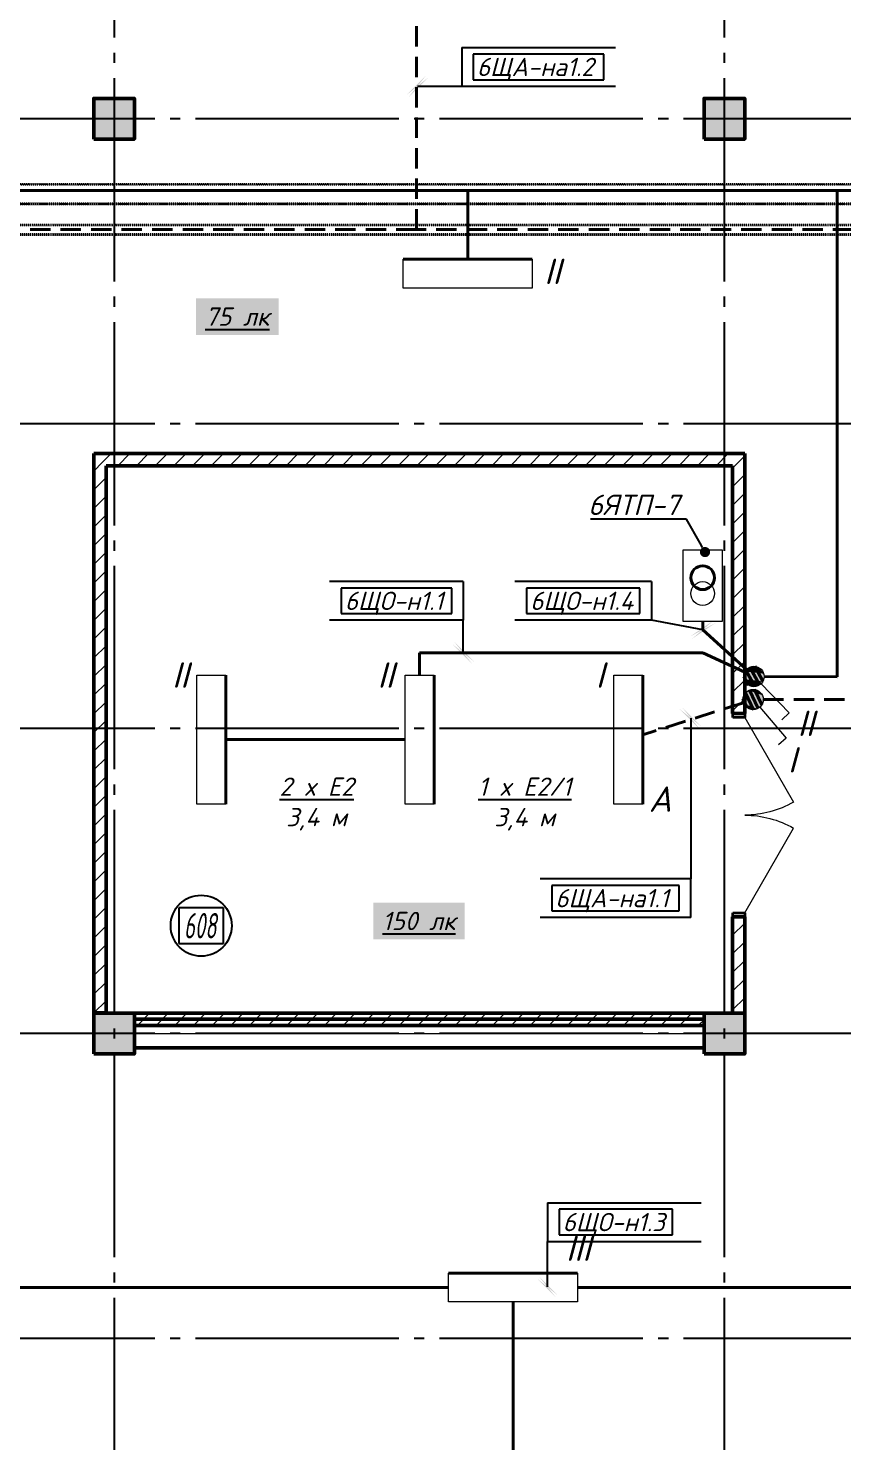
# Model space of a CAD drawing. Header units: millimetres. Extents: x 0 to 1093, y 0 to 420.
# Drawn here: x 269.7 to 349.8, y 149.4 to 288.5 of the extents above; entities that cross this region are included whole.
import ezdxf
from ezdxf import colors
from ezdxf.entities.mleader import LeaderData, LeaderLine
from ezdxf.math import Vec2, Vec3

# ---------------------------------------------------------------- set-up
doc = ezdxf.new("R2010")
doc.units = ezdxf.units.MM
for name, pattern in [('JIS_02_2.0', [3, 2, -1]), ('ГОСТ 2.303 5', [24, 20, -1.5, 1, -1.5]), ('СПКБ-0000-000-АР#006$0$Разомкнутая', [1058.333302, 634.99999, -423.333311]), ('СПКБ-0000-000-АР#006$0$Штрихпунктирная', [900, 500, -200, 0, -200])]:
    doc.linetypes.add(name, pattern=pattern)
for name, color, linetype in [('Viewport1ForCustomObjects_0', 7, 'Continuous'), ('Viewport2ForCustomObjects_0', 7, 'Continuous'), ('Номер помещения', 7, 'Continuous'), ('СПКБ-0000-000-АР#006$0$Двери ArchiCAD', 7, 'Continuous'), ('СПКБ-0000-000-АР#006$0$Колонны существующие', 7, 'Continuous'), ('СПКБ-0000-000-АР#006$0$Стены', 7, 'Continuous'), ('Строительные оси', 7, 'Continuous'), ('ЭМ_ЛОТКИ', 3, 'JIS_02_2.0'), ('ЭО_АВАРИЙНОЕ ОСВЕЩЕНИЕ', 7, 'Continuous'), ('ЭО_РАБОЧЕЕ ОСВЕЩЕНИЕ', 7, 'Continuous'), ('ЭС', 7, 'Continuous')]:
    doc.layers.add(name, color=color, linetype=linetype)
for name, color, linetype, lineweight, true_color in [('СПКБ-0000-000-АР#006$0$Двери ArchiCAD_Ном._пера__23', 7, 'Continuous', 35, 0xff6600), ('СПКБ-0000-000-АР#006$0$Двери ArchiCAD_Ном._пера__3', 7, 'Continuous', 18, 0xff6600), ('СПКБ-0000-000-АР#006$0$Двери ArchiCAD_Ном._пера__58', 7, 'Continuous', 50, 0xdf0000), ('СПКБ-0000-000-АР#006$0$Колонны существующие_Ном._пера__102', 7, 'Continuous', 13, 0xcccccc), ('СПКБ-0000-000-АР#006$0$Линии_Ном._пера__58', 7, 'Continuous', 50, 0xdf0000), ('СПКБ-0000-000-АР#006$0$Стены_Ном._пера__58', 7, 'Continuous', 50, 0xdf0000)]:
    doc.layers.add(name, color=color, linetype=linetype, lineweight=lineweight, true_color=true_color)
for name, color, linetype, lineweight in [('СПКБ-0000-000-АР#006$0$Колонны существующие_Ном._пера__141', 7, 'Continuous', 50), ('СПКБ-0000-000-АР#006$0$Линии_Ном._пера__20', 1, 'Continuous', 20), ('СПКБ-0000-000-АР#006$0$Стены_Ном._пера__20', 1, 'Continuous', 20)]:
    doc.layers.add(name, color=color, linetype=linetype, lineweight=lineweight)
doc.styles.add('1.8', font='isocpeui.ttf', dxfattribs={"height": 1.8})
doc.styles.add('2.5', font='isocpeui.ttf')
doc.styles.add('CustomTextStyle100', font='isocpeui.ttf', dxfattribs={"width": 0.987755, "height": 1.8})
doc.styles.add('CustomTextStyle5', font='isocpeui.ttf', dxfattribs={"width": 0.592404, "height": 2.5})
doc.styles.add('CustomTextStyle53', font='isocpeui.ttf', dxfattribs={"width": 0.987755, "height": 1.8})
doc.styles.add('CustomTextStyle65', font='isocpeui.ttf', dxfattribs={"width": 0.987755, "height": 1.8})
doc.styles.add('CustomTextStyle69', font='isocpeui.ttf', dxfattribs={"width": 0.987755, "height": 1.8})
doc.styles.add('CustomTextStyle71', font='isocpeui.ttf', dxfattribs={"width": 0.987755, "height": 1.8})
pattern_1 = [(45, (0, 0), (-91.9239, 91.9239), [])]

# ---------------------------------------------------------------- blocks, each defined once
blk = doc.blocks.new('*U330')
at = {"color": 0, "linetype": 'ByBlock', "lineweight": -2}
for p, q in [((-100, -31), (-100, -21886)), ((-100, -21886), (-100, -31)), ((-90, -21886), (-90, -31)), ((90, -31), (90, -21886)), ((100, -21886), (100, -31)), ((100, -21886), (100, -31))]:
    blk.add_line(p, q, dxfattribs=at)
blk = doc.blocks.new('*U339')
at = {"color": 0, "linetype": 'ByBlock', "lineweight": -2}
for p, q in [((-51, 0), (-51, -30)), ((-51, 0), (-50, 0)), ((-50, 0), (-50, -30)), ((-50, 0), (-49, 0)), ((-49, 0), (49, 0)), ((49, 0), (50, 0)), ((50, 0), (50, -30)), ((50, 0), (51, 0)), ((51, 0), (51, -30)), ((-50, -31), (-50, -20924)), ((-40, -31), (-50, -31)), ((-50, -20924), (-50, -31)), ((-40, -20924), (-40, -31)), ((40, -31), (40, -20924)), ((50, -31), (40, -31)), ((50, -20924), (50, -31)), ((50, -20924), (50, -31)), ((-40, -20924), (-50, -20924)), ((40, -20924), (-40, -20924)), ((50, -20924), (40, -20924))]:
    blk.add_line(p, q, dxfattribs=at)
for centre in [(0, -15), (0, -20909)]:
    blk.add_circle(centre, 3.5, dxfattribs=at)
for centre, radius, start, end in [((-49, -30), 1.33, 180, 230.0338), ((-49, -30), 0.629, 180, 230.0338), ((-51, -31), 1.33, 0, 50.0338), ((-51, -31), 0.629, 0, 50.0338), ((51, -31), 1.33, 129.9662, 180), ((49, -30), 0.629, 309.9662, 360), ((49, -30), 1.33, 309.9662, 360), ((51, -31), 0.629, 129.9662, 180)]:
    blk.add_arc(centre, radius, start, end, dxfattribs=at)
blk = doc.blocks.new('_Dot')
at = {"color": 0, "linetype": 'ByBlock', "lineweight": -2}
blk.add_line((-0.5, 0), (-1, 0), dxfattribs=at)
at = {"color": 0, "linetype": 'ByBlock', "const_width": 0.5}
blk.add_lwpolyline([(-0.25, 0, 1), (0.25, 0, 1)], format="xyb", close=True, dxfattribs=at)
blk = doc.blocks.new('*E373')
at = {"layer": 'Номер помещения', "color": 7, "linetype": 'Continuous', "true_color": 0xffffff}
for p, q in [((-48.82, 81.22), (-53.2, 81.22)), ((-53.2, 81.22), (-53.2, 77.72)), ((-48.82, 77.72), (-48.82, 81.22)), ((-53.2, 77.72), (-48.82, 77.72)), ((-53.2, 77.72), (-53.2, 77.72))]:
    blk.add_line(p, q, dxfattribs=at)
at = {"layer": 'Номер помещения', "color": 6, "linetype": 'Continuous'}
blk.add_circle((-51.01, 79.47), 3, dxfattribs=at)
at = {"layer": 'Строительные оси', "color": 3, "linetype": 'ГОСТ 2.303 5', "lineweight": 25}
for p, q in [((-59.57, 258.86), (-59.57, -45.14)), ((0.43, 258.86), (0.43, -45.14)), ((280.43, 158.86), (-283.57, 158.86)), ((280.43, 128.86), (-283.57, 128.86)), ((280.43, 98.86), (-283.57, 98.86)), ((280.43, 68.86), (-283.57, 68.86)), ((280.43, 38.86), (-283.57, 38.86))]:
    blk.add_line(p, q, dxfattribs=at)
at = {"layer": 'ЭО_АВАРИЙНОЕ ОСВЕЩЕНИЕ', "color": 1, "linetype": 'JIS_02_2.0', "lineweight": 40}
for p, q in [((-29.83, 147.97), (-29.83, 176.77)), ((-29.83, 147.97), (-84.63, 147.97)), ((13.1, 147.97), (-29.83, 147.97)), ((4.26, 101.72), (13.1, 101.72)), ((2.31, 101.41), (-7.6, 98.24))]:
    blk.add_line(p, q, dxfattribs=at)
at = {"layer": 'ЭО_АВАРИЙНОЕ ОСВЕЩЕНИЕ', "color": 7, "lineweight": 0}
for p, q in [((-10.45, 91.44), (-10.45, 104.13)), ((-10.45, 104.13), (-7.6, 104.13)), ((3.91, 100.96), (6.5, 97.91)), ((6.5, 97.91), (5.74, 97.26)), ((-7.6, 91.44), (-10.45, 91.44))]:
    blk.add_line(p, q, dxfattribs=at)
at = {"layer": 'ЭО_АВАРИЙНОЕ ОСВЕЩЕНИЕ', "color": 1, "lineweight": 40}
for p, q in [((-7.6, 104.13), (-7.6, 91.44)), ((2.26, 101.79), (2.69, 100.9)), ((2.51, 102.38), (3.3, 100.72)), ((2.91, 102.65), (3.76, 100.85)), ((3.41, 102.71), (4.12, 101.21))]:
    blk.add_line(p, q, dxfattribs=at)
at = {"layer": 'ЭО_АВАРИЙНОЕ ОСВЕЩЕНИЕ', "color": 7, "lineweight": 0}
blk.add_circle((3.26, 101.72), 1, dxfattribs=at)
at = {"layer": 'ЭО_АВАРИЙНОЕ ОСВЕЩЕНИЕ', "color": 1, "lineweight": 0}
for points in [[(2.4, 102.15), (2.32, 102.05), (4.17, 102.05)], [(2.32, 102.05), (2.35, 101.38), (4.2, 101.38)], [(2.32, 102.05), (4.17, 102.05), (4.2, 101.38)], [(2.83, 102.62), (2.4, 102.15), (4.16, 102.15)], [(2.4, 102.15), (4.16, 102.15), (4.17, 102.05)], [(3.6, 102.66), (2.83, 102.62), (3.64, 102.62)], [(2.83, 102.62), (3.64, 102.62), (4.16, 102.15)], [(2.35, 101.38), (2.36, 101.29), (4.12, 101.29)], [(2.35, 101.38), (4.2, 101.38), (4.12, 101.29)], [(2.36, 101.29), (2.88, 100.81), (3.69, 100.81)], [(2.36, 101.29), (4.12, 101.29), (3.69, 100.81)], [(2.88, 100.81), (3.69, 100.81), (2.93, 100.77)]]:
    blk.add_solid(points, dxfattribs=at)
at = {"layer": 'ЭО_РАБОЧЕЕ ОСВЕЩЕНИЕ', "color": 5, "lineweight": 40}
for p, q in [((-89.21, 151.81), (-24.79, 151.81)), ((-24.79, 151.81), (-24.79, 145.04)), ((-24.79, 151.81), (11.51, 151.81)), ((11.51, 151.81), (33.71, 151.81)), ((11.51, 103.95), (11.51, 151.81)), ((-31.14, 145.04), (-18.45, 145.04)), ((-1.7, 109.43), (-1.7, 108.58)), ((-1.7, 108.58), (2.6, 104.67)), ((-29.53, 104.13), (-29.53, 106.31)), ((-29.53, 106.31), (-1.67, 106.31)), ((-1.67, 106.31), (2.43, 104.41)), ((2.55, 104.6), (3.44, 103)), ((2.93, 104.9), (3.9, 103.16)), ((3.42, 104.99), (4.23, 103.54)), ((-48.6, 104.13), (-48.6, 91.44)), ((-28.11, 104.13), (-28.11, 91.44)), ((2.34, 104), (2.82, 103.14)), ((4.34, 103.99), (11.51, 103.95)), ((-48.6, 97.79), (-30.96, 97.79)), ((-26.69, 45.3), (-14, 45.3)), ((-26.69, 43.87), (-74.25, 43.86)), ((33.56, 43.89), (-14, 43.88)), ((-20.34, 42.45), (-20.33, -0.75))]:
    blk.add_line(p, q, dxfattribs=at)
at = {"layer": 'ЭО_РАБОЧЕЕ ОСВЕЩЕНИЕ', "color": 7, "lineweight": 0}
for p, q in [((-31.14, 142.19), (-31.14, 145.04)), ((-18.45, 145.04), (-18.45, 142.19)), ((-18.45, 142.19), (-31.14, 142.19)), ((0.25, 116.43), (-3.64, 116.43)), ((-3.64, 116.43), (-3.64, 109.43)), ((0.25, 109.43), (0.25, 116.43)), ((-3.64, 109.43), (0.25, 109.43)), ((-51.45, 91.44), (-51.45, 104.13)), ((-51.45, 104.13), (-48.6, 104.13)), ((-30.96, 91.44), (-30.96, 104.13)), ((-30.96, 104.13), (-28.11, 104.13)), ((4.04, 103.28), (6.82, 100.41)), ((6.82, 100.41), (6.1, 99.71)), ((-48.6, 91.44), (-51.45, 91.44)), ((-28.11, 91.44), (-30.96, 91.44)), ((-26.69, 42.45), (-26.69, 45.3)), ((-14, 45.3), (-14, 42.45)), ((-14, 42.45), (-26.69, 42.45))]:
    blk.add_line(p, q, dxfattribs=at)
at = {"layer": 'ЭО_РАБОЧЕЕ ОСВЕЩЕНИЕ', "color": 5, "lineweight": 40}
blk.add_circle((-1.7, 113.71), 1.17, dxfattribs=at)
at = {"layer": 'ЭО_РАБОЧЕЕ ОСВЕЩЕНИЕ', "color": 7, "lineweight": 0}
for centre, radius in [((-1.7, 112.15), 1.17), ((3.34, 103.99), 1)]:
    blk.add_circle(centre, radius, dxfattribs=at)
at = {"layer": 'ЭО_РАБОЧЕЕ ОСВЕЩЕНИЕ', "color": 5, "lineweight": 0}
for points in [[(2.55, 104.48), (2.38, 104.27), (4.24, 104.27)], [(2.85, 104.87), (2.55, 104.48), (4.21, 104.48)], [(2.55, 104.48), (4.21, 104.48), (4.24, 104.27)], [(3.61, 104.96), (2.85, 104.87), (3.73, 104.87)], [(2.85, 104.87), (3.73, 104.87), (4.21, 104.48)], [(2.38, 104.27), (2.44, 103.72), (4.3, 103.72)], [(2.38, 104.27), (4.24, 104.27), (4.3, 103.72)], [(2.44, 103.72), (2.47, 103.51), (4.13, 103.51)], [(2.44, 103.72), (4.3, 103.72), (4.13, 103.51)], [(2.47, 103.51), (2.95, 103.12), (3.83, 103.12)], [(2.47, 103.51), (4.13, 103.51), (3.83, 103.12)], [(2.95, 103.12), (3.83, 103.12), (3.07, 103.03)]]:
    blk.add_solid(points, dxfattribs=at)
at = {"layer": 'Номер помещения', "linetype": 'Continuous', "style": 'CustomTextStyle5', "width": 0.592404}
blk.add_text('608', height=2.5, dxfattribs=at).set_placement((-52.7, 78.22))
blk = doc.blocks.new('СПКБ-0000-000-АР#006$0$Стена_20', base_point=(-6157, 7089))
at = {"layer": 'СПКБ-0000-000-АР#006$0$Стены_Ном._пера__20', "linetype": 'Continuous', "lineweight": 20}
h = blk.add_hatch(dxfattribs=at)
h.set_pattern_fill('КИРПИЧ_ОБЫКНОВЕННЫЙ', color=1, style=0, pattern_type=2)
h.set_pattern_definition(pattern_1)
h.paths.add_polyline_path([(-6037, 7089), (-6037, 12472), (-6157, 12592), (-6157, 7089)])
at = {"layer": 'СПКБ-0000-000-АР#006$0$Стены_Ном._пера__58', "color": 12, "linetype": 'Continuous', "lineweight": 50, "true_color": 0xdf0000, "flags": 128}
for points in [[(-6157, 12592), (-6157, 7089)], [(-6037, 7089), (-6037, 12472)], [(-6157, 7089), (-6037, 7089)]]:
    blk.add_lwpolyline(points, dxfattribs=at)
blk = doc.blocks.new('СПКБ-0000-000-АР#006$0$Стена_21', base_point=(-6157, 12592))
at = {"layer": 'СПКБ-0000-000-АР#006$0$Стены_Ном._пера__20', "linetype": 'Continuous', "lineweight": 20}
h = blk.add_hatch(dxfattribs=at)
h.set_pattern_fill('КИРПИЧ_ОБЫКНОВЕННЫЙ', color=1, style=0, pattern_type=2)
h.set_pattern_definition(pattern_1)
h.paths.add_polyline_path([(-6037, 12472), (123, 12472), (243, 12592), (-6157, 12592)])
at = {"layer": 'СПКБ-0000-000-АР#006$0$Стены_Ном._пера__58', "color": 12, "linetype": 'Continuous', "lineweight": 50, "true_color": 0xdf0000, "flags": 128}
for points in [[(243, 12592), (-6157, 12592)], [(-6037, 12472), (123, 12472)]]:
    blk.add_lwpolyline(points, dxfattribs=at)
blk = doc.blocks.new('СПКБ-0000-000-АР#006$0$Стена_22', base_point=(-5757, 7086))
at = {"layer": 'СПКБ-0000-000-АР#006$0$Стены_Ном._пера__20', "linetype": 'Continuous', "lineweight": 20}
h = blk.add_hatch(dxfattribs=at)
h.set_pattern_fill('КИРПИЧ_ОБЫКНОВЕННЫЙ', color=1, style=0, pattern_type=2)
h.set_pattern_definition(pattern_1)
h.paths.add_polyline_path([(-157, 6966), (-157, 7086), (-5757, 7086), (-5757, 6966)])
at = {"layer": 'СПКБ-0000-000-АР#006$0$Стены_Ном._пера__58', "color": 12, "linetype": 'Continuous', "lineweight": 50, "true_color": 0xdf0000, "flags": 128}
for points in [[(-157, 7086), (-5757, 7086)], [(-5757, 6966), (-157, 6966)]]:
    blk.add_lwpolyline(points, dxfattribs=at)
blk = doc.blocks.new('СПКБ-0000-000-АР#006$0$Двупольная Дверь 19_3')
at = {"layer": 'СПКБ-0000-000-АР#006$0$Двери ArchiCAD_Ном._пера__23', "color": 30, "linetype": 'Continuous', "lineweight": 35, "true_color": 0xff6600}
for p, q in [((-960, 0), (-1000, 0)), ((-1000, 0), (-1000, -115)), ((-960, -115), (-960, 0)), ((1000, 0), (960, 0)), ((960, 0), (960, -115)), ((1000, -115), (1000, 0)), ((-1000, -115), (-960, -115)), ((960, -115), (1000, -115))]:
    blk.add_line(p, q, dxfattribs=at)
at = {"layer": 'СПКБ-0000-000-АР#006$0$Двери ArchiCAD_Ном._пера__3', "color": 30, "linetype": 'Continuous', "lineweight": 18, "true_color": 0xff6600}
for p, q in [((-960, 0), (-129, 480)), ((960, 0), (129, 480))]:
    blk.add_line(p, q, dxfattribs=at)
for centre, start, end in [((-960, 0), 0, 30), ((960, 0), 150, 180)]:
    blk.add_arc(centre, 960, start, end, dxfattribs=at)
at = {"layer": 'СПКБ-0000-000-АР#006$0$Двери ArchiCAD_Ном._пера__58', "color": 12, "linetype": 'Continuous', "lineweight": 50, "true_color": 0xdf0000}
for p, q in [((-1000, 0), (-1037, 0)), ((-1000, 0), (-1000, -115)), ((1000, 0), (1000, -115)), ((1000, 0), (1037, 0)), ((-1000, -120), (-1037, -120)), ((-1000, -115), (-1000, -120)), ((1000, -115), (1000, -120)), ((1000, -120), (1037, -120))]:
    blk.add_line(p, q, dxfattribs=at)
blk = doc.blocks.new('СПКБ-0000-000-АР#006$0$Стена_23', base_point=(243, 7086))
at = {"layer": 'СПКБ-0000-000-АР#006$0$Стены_Ном._пера__20', "linetype": 'Continuous', "lineweight": 20}
h = blk.add_hatch(dxfattribs=at)
h.set_pattern_fill('КИРПИЧ_ОБЫКНОВЕННЫЙ', color=1, style=0, pattern_type=2)
h.set_pattern_definition(pattern_1)
h.paths.add_polyline_path([(243, 12592), (123, 12472), (123, 10035), (128, 10035), (243, 10035)])
h = blk.add_hatch(dxfattribs=at)
h.set_pattern_fill('КИРПИЧ_ОБЫКНОВЕННЫЙ', color=1, style=0, pattern_type=2)
h.set_pattern_definition(pattern_1)
h.paths.add_polyline_path([(123, 7086), (243, 7086), (243, 8035), (128, 8035), (123, 8035)])
at = {"layer": 'СПКБ-0000-000-АР#006$0$Стены_Ном._пера__58', "color": 12, "linetype": 'Continuous', "lineweight": 50, "true_color": 0xdf0000}
for p, q in [((123, 10035), (123, 10072)), ((128, 10035), (123, 10035)), ((243, 10035), (128, 10035)), ((243, 10035), (243, 10072)), ((123, 8035), (123, 7998)), ((128, 8035), (123, 8035)), ((243, 8035), (128, 8035)), ((243, 8035), (243, 7998))]:
    blk.add_line(p, q, dxfattribs=at)
at = {"layer": 'СПКБ-0000-000-АР#006$0$Стены_Ном._пера__58', "color": 12, "linetype": 'Continuous', "lineweight": 50, "true_color": 0xdf0000, "flags": 128}
for points in [[(243, 10035), (243, 12592)], [(123, 12472), (123, 10035)], [(123, 8035), (123, 7086)], [(243, 7086), (243, 8035)]]:
    blk.add_lwpolyline(points, dxfattribs=at)
at = {"layer": 'СПКБ-0000-000-АР#006$0$Двери ArchiCAD', "color": 21, "linetype": 'Continuous', "lineweight": 18, "true_color": 0xff9955, "xscale": -1, "zscale": 1000, "rotation": 270}
blk.add_blockref('СПКБ-0000-000-АР#006$0$Двупольная Дверь 19_3', (243, 9035), dxfattribs=at)
blk = doc.blocks.new('СПКБ-0000-000-АР#006$0$Колонна_53', base_point=(-5957, 6886))
at = {"layer": 'СПКБ-0000-000-АР#006$0$Колонны существующие_Ном._пера__102', "linetype": 'Continuous', "lineweight": 13, "true_color": 0xcccccc}
blk.add_hatch(color=254, dxfattribs=at).paths.add_polyline_path([(-6157, 6686), (-5757, 6686), (-5757, 7086), (-6157, 7086)])
at = {"layer": 'СПКБ-0000-000-АР#006$0$Колонны существующие_Ном._пера__141', "color": 7, "linetype": 'Continuous', "lineweight": 50, "flags": 128}
blk.add_lwpolyline([(-6157, 6686), (-5757, 6686), (-5757, 7086), (-6157, 7086)], close=True, dxfattribs=at)
blk = doc.blocks.new('СПКБ-0000-000-АР#006$0$Колонна_54', base_point=(43, 6886))
at = {"layer": 'СПКБ-0000-000-АР#006$0$Колонны существующие_Ном._пера__102', "linetype": 'Continuous', "lineweight": 13, "true_color": 0xcccccc}
blk.add_hatch(color=254, dxfattribs=at).paths.add_polyline_path([(-157, 6686), (243, 6686), (243, 7086), (-157, 7086)])
at = {"layer": 'СПКБ-0000-000-АР#006$0$Колонны существующие_Ном._пера__141', "color": 7, "linetype": 'Continuous', "lineweight": 50, "flags": 128}
blk.add_lwpolyline([(-157, 6686), (243, 6686), (243, 7086), (-157, 7086)], close=True, dxfattribs=at)
blk = doc.blocks.new('СПКБ-0000-000-АР#006$0$Колонна_60', base_point=(43, 15886))
at = {"layer": 'СПКБ-0000-000-АР#006$0$Колонны существующие_Ном._пера__102', "linetype": 'Continuous', "lineweight": 13, "true_color": 0xcccccc}
blk.add_hatch(color=254, dxfattribs=at).paths.add_polyline_path([(-157, 15686), (243, 15686), (243, 16086), (-157, 16086)])
at = {"layer": 'СПКБ-0000-000-АР#006$0$Колонны существующие_Ном._пера__141', "color": 7, "linetype": 'Continuous', "lineweight": 50, "flags": 128}
blk.add_lwpolyline([(-157, 15686), (243, 15686), (243, 16086), (-157, 16086)], close=True, dxfattribs=at)
blk = doc.blocks.new('СПКБ-0000-000-АР#006$0$Колонна_61', base_point=(-5957, 15886))
at = {"layer": 'СПКБ-0000-000-АР#006$0$Колонны существующие_Ном._пера__102', "linetype": 'Continuous', "lineweight": 13, "true_color": 0xcccccc}
blk.add_hatch(color=254, dxfattribs=at).paths.add_polyline_path([(-6157, 15686), (-5757, 15686), (-5757, 16086), (-6157, 16086)])
at = {"layer": 'СПКБ-0000-000-АР#006$0$Колонны существующие_Ном._пера__141', "color": 7, "linetype": 'Continuous', "lineweight": 50, "flags": 128}
blk.add_lwpolyline([(-6157, 15686), (-5757, 15686), (-5757, 16086), (-6157, 16086)], close=True, dxfattribs=at)
blk = doc.blocks.new('*E372')
at = {"layer": 'СПКБ-0000-000-АР#006$0$Линии_Ном._пера__20', "color": 1, "linetype": 'СПКБ-0000-000-АР#006$0$Штрихпунктирная', "lineweight": 20}
blk.add_line((185.999, 95.701), (245.999, 95.701), dxfattribs=at)
at = {"layer": 'СПКБ-0000-000-АР#006$0$Линии_Ном._пера__58', "color": 12, "linetype": 'СПКБ-0000-000-АР#006$0$Разомкнутая', "lineweight": 50, "true_color": 0xdf0000}
for p, q in [((187.999, 97.104), (244.168, 97.104)), ((187.999, 94.297), (244.168, 94.297))]:
    blk.add_line(p, q, dxfattribs=at)
at = {"layer": 'СПКБ-0000-000-АР#006$0$Колонны существующие', "color": 7, "lineweight": 50, "xscale": 0.01, "yscale": 0.01, "zscale": 0.01}
for name, p in [('СПКБ-0000-000-АР#006$0$Колонна_61', (185.999, 185.701)), ('СПКБ-0000-000-АР#006$0$Колонна_60', (245.999, 185.701)), ('СПКБ-0000-000-АР#006$0$Колонна_53', (185.999, 95.701)), ('СПКБ-0000-000-АР#006$0$Колонна_54', (245.999, 95.701))]:
    blk.add_blockref(name, p, dxfattribs=at)
at = {"layer": 'СПКБ-0000-000-АР#006$0$Стены', "color": 12, "lineweight": 50, "true_color": 0xdf0000, "xscale": 0.01, "yscale": 0.01, "zscale": 0.01}
for name, p in [('СПКБ-0000-000-АР#006$0$Стена_20', (183.999, 97.732)), ('СПКБ-0000-000-АР#006$0$Стена_21', (183.999, 152.765)), ('СПКБ-0000-000-АР#006$0$Стена_23', (247.999, 97.701)), ('СПКБ-0000-000-АР#006$0$Стена_22', (187.999, 97.701))]:
    blk.add_blockref(name, p, dxfattribs=at)
blk = doc.blocks.new('CustomObjectsInViewport1_0')
at = {"layer": 'ЭС'}
for p, q in [((312.36, 286.59), (327.47, 286.59)), ((312.36, 286.59), (312.36, 282.79)), ((308, 282.79), (312.36, 282.79)), ((312.36, 282.79), (327.47, 282.79)), ((312.52, 234.06), (299.37, 234.06)), ((312.52, 234.06), (312.52, 230.26)), ((331.03, 234.06), (317.6, 234.06)), ((331.03, 234.06), (331.03, 230.26)), ((312.52, 230.26), (299.37, 230.26)), ((312.52, 227.03), (312.52, 230.26)), ((331.03, 230.26), (317.6, 230.26)), ((336.06, 229.31), (331.03, 230.26)), ((334.9, 220.62), (334.9, 204.81)), ((334.9, 204.81), (320.07, 204.81)), ((334.9, 201.01), (334.9, 204.81)), ((334.9, 201.01), (320.07, 201.01)), ((320.79, 172.94), (335.91, 172.94)), ((320.79, 172.94), (320.79, 169.14)), ((320.79, 164.66), (320.79, 169.14)), ((320.79, 169.14), (335.91, 169.14))]:
    blk.add_line(p, q, dxfattribs=at)
at = {"layer": 'ЭС', "color": 7, "true_color": 0xffffff}
for p, q in [((326.33, 285.95), (313.5, 285.95)), ((313.5, 285.95), (313.5, 283.43)), ((326.33, 283.43), (326.33, 285.95)), ((313.5, 283.43), (326.33, 283.43)), ((313.5, 283.43), (313.5, 283.43)), ((311.38, 233.42), (300.51, 233.42)), ((300.51, 233.42), (300.51, 230.9)), ((311.38, 230.9), (311.38, 233.42)), ((329.89, 233.42), (318.74, 233.42)), ((318.74, 233.42), (318.74, 230.9)), ((329.89, 230.9), (329.89, 233.42)), ((300.51, 230.9), (311.38, 230.9)), ((300.51, 230.9), (300.51, 230.9)), ((318.74, 230.9), (329.89, 230.9)), ((318.74, 230.9), (318.74, 230.9)), ((333.76, 204.17), (321.21, 204.17)), ((321.21, 204.17), (321.21, 201.65)), ((333.76, 201.65), (333.76, 204.17)), ((321.21, 201.65), (333.76, 201.65)), ((321.21, 201.65), (321.21, 201.65)), ((333.09, 172.3), (321.93, 172.3)), ((321.93, 172.3), (321.93, 169.78)), ((333.09, 169.78), (333.09, 172.3)), ((321.93, 169.78), (333.09, 169.78)), ((321.93, 169.78), (321.93, 169.78))]:
    blk.add_line(p, q, dxfattribs=at)
at = {"layer": 'ЭС'}
for points in [[(308.89, 283.89), (306.89, 281.89), (307.11, 281.68), (309.11, 283.68)], [(334.97, 228.39), (337.31, 229.98), (337.14, 230.23), (334.8, 228.64)], [(311.41, 227.93), (313.41, 225.93), (313.62, 226.14), (311.62, 228.14)], [(336, 219.73), (334, 221.73), (333.79, 221.52), (335.79, 219.52)], [(319.69, 165.55), (321.69, 163.55), (321.9, 163.76), (319.9, 165.76)]]:
    blk.add_solid(points, dxfattribs=at)
at = {"layer": 'ЭС', "width": 0.987755}
for s, style, p in [('6ЩА-на1.2', 'CustomTextStyle71', (313.86, 283.79)), ('6ЩО-н1.1', 'CustomTextStyle69', (300.87, 231.26)), ('6ЩО-н1.4', 'CustomTextStyle65', (319.1, 231.26)), ('6ЩА-на1.1', 'CustomTextStyle53', (321.57, 202.01)), ('6ЩО-н1.3', 'CustomTextStyle100', (322.29, 170.14))]:
    blk.add_text(s, height=1.8, dxfattribs=dict(at, style=style)).set_placement(p)

msp = doc.modelspace()

# ---------------------------------------------------------------- block references
msp.add_blockref('*E372', (92.189, 93.885))
at = {"layer": 'Viewport1ForCustomObjects_0'}
msp.add_blockref('CustomObjectsInViewport1_0', (0, 0), dxfattribs=at)
at = {"layer": 'Viewport2ForCustomObjects_0'}
msp.add_blockref('*E373', (337.756, 120.729), dxfattribs=at)
at = {"layer": 'ЭМ_ЛОТКИ', "xscale": -0.01, "yscale": 0.01, "zscale": 0.01, "rotation": 270}
for name, p in [('*U330', (447.21, 272.186)), ('*U339', (437.554, 268.676))]:
    msp.add_blockref(name, p, dxfattribs=at)

# ---------------------------------------------------------------- texts
at = {"layer": 'ЭО_АВАРИЙНОЕ ОСВЕЩЕНИЕ', "color": 1, "insert": (331.873, 212.649), "char_height": 2.5, "attachment_point": 5, "style": '2.5'}
msp.add_mtext('А', dxfattribs=at)
at = {"layer": 'ЭО_РАБОЧЕЕ ОСВЕЩЕНИЕ', "attachment_point": 5}
for s, insert, char_height, style in [('II', (321.284, 264.581), 2.5, '2.5'), ('II', (284.685, 224.861), 2.5, '2.5'), ('II', (304.884, 224.861), 2.5, '2.5'), ('I', (325.943, 224.861), 2.5, '2.5'), ('II', (346.189, 220.111), 2.5, '2.5'), ('I', (344.841, 216.52), 2.5, '2.5'), ('{\\L2 x Е2\\P}3,4 м', (298.093, 212.171), 1.8, '1.8'), ('{\\L1 x Е2/1\\P}3,4 м', (318.562, 212.171), 1.8, '1.8'), ('III', (323.817, 168.473), 2.5, '2.5')]:
    msp.add_mtext(s, dxfattribs=dict(at, insert=insert, char_height=char_height, style=style))
at = {"layer": 'ЭО_РАБОЧЕЕ ОСВЕЩЕНИЕ', "char_height": 1.8, "attachment_point": 5, "style": '1.8', "bg_fill": 1, "box_fill_scale": 1.5, "bg_fill_color": 7, "bg_fill_true_color": 16777215, "bg_fill_transparency": 0}
for s, insert in [('{\\L75 лк}', (290.294, 260.128)), ('{\\L150 лк}', (308.161, 200.665))]:
    msp.add_mtext(s, dxfattribs=dict(at, insert=insert))

# ---------------------------------------------------------------- leaders
at = {"layer": 'ЭО_РАБОЧЕЕ ОСВЕЩЕНИЕ'}
ml = msp.add_multileader_mtext('Standard', dxfattribs=at)
ml.set_content('6ЯТП-7', color=256, style='2.5')
ml.set_leader_properties()
ml.set_arrow_properties(name='DOT')
ml.build(insert=Vec2(0, 0))
ml.multileader.update_dxf_attribs({"text_left_attachment_type": 6, "text_right_attachment_type": 6, "dogleg_length": 0, "arrow_head_size": 1})
ctx = ml.context
ctx.base_point, ctx.char_height, ctx.arrow_head_size, ctx.landing_gap_size, ctx.plane_origin = Vec3(324.797, 240.203), 2, 1, 0, Vec3(369.384, 220.078)
ctx.left_attachment, ctx.right_attachment = 6, 6
notes = []
notes.append((ctx, [(0, (1, 1, 0), (334.47, 240.203), (-1, 0), 0, [(1, [(336.286, 236.958)], 0, [])])]))
ctx.mtext.insert, ctx.mtext.flow_direction = Vec3(324.797, 242.603), 5
for ctx, leaders in notes:
    for number, flags, end, landing, length, lines in leaders:
        leader = LeaderData()
        leader.index, (leader.has_last_leader_line, leader.has_dogleg_vector, leader.attachment_direction) = number, flags
        leader.last_leader_point, leader.dogleg_vector, leader.dogleg_length = Vec3(end), Vec3(landing), length
        for number, points, colour, breaks in lines:
            line = LeaderLine()
            line.index, line.vertices, line.color, line.breaks = number, Vec3.list(points), colors.encode_raw_color(colour), breaks
            leader.lines.append(line)
        ctx.leaders.append(leader)

doc.saveas('drawing.dxf')
